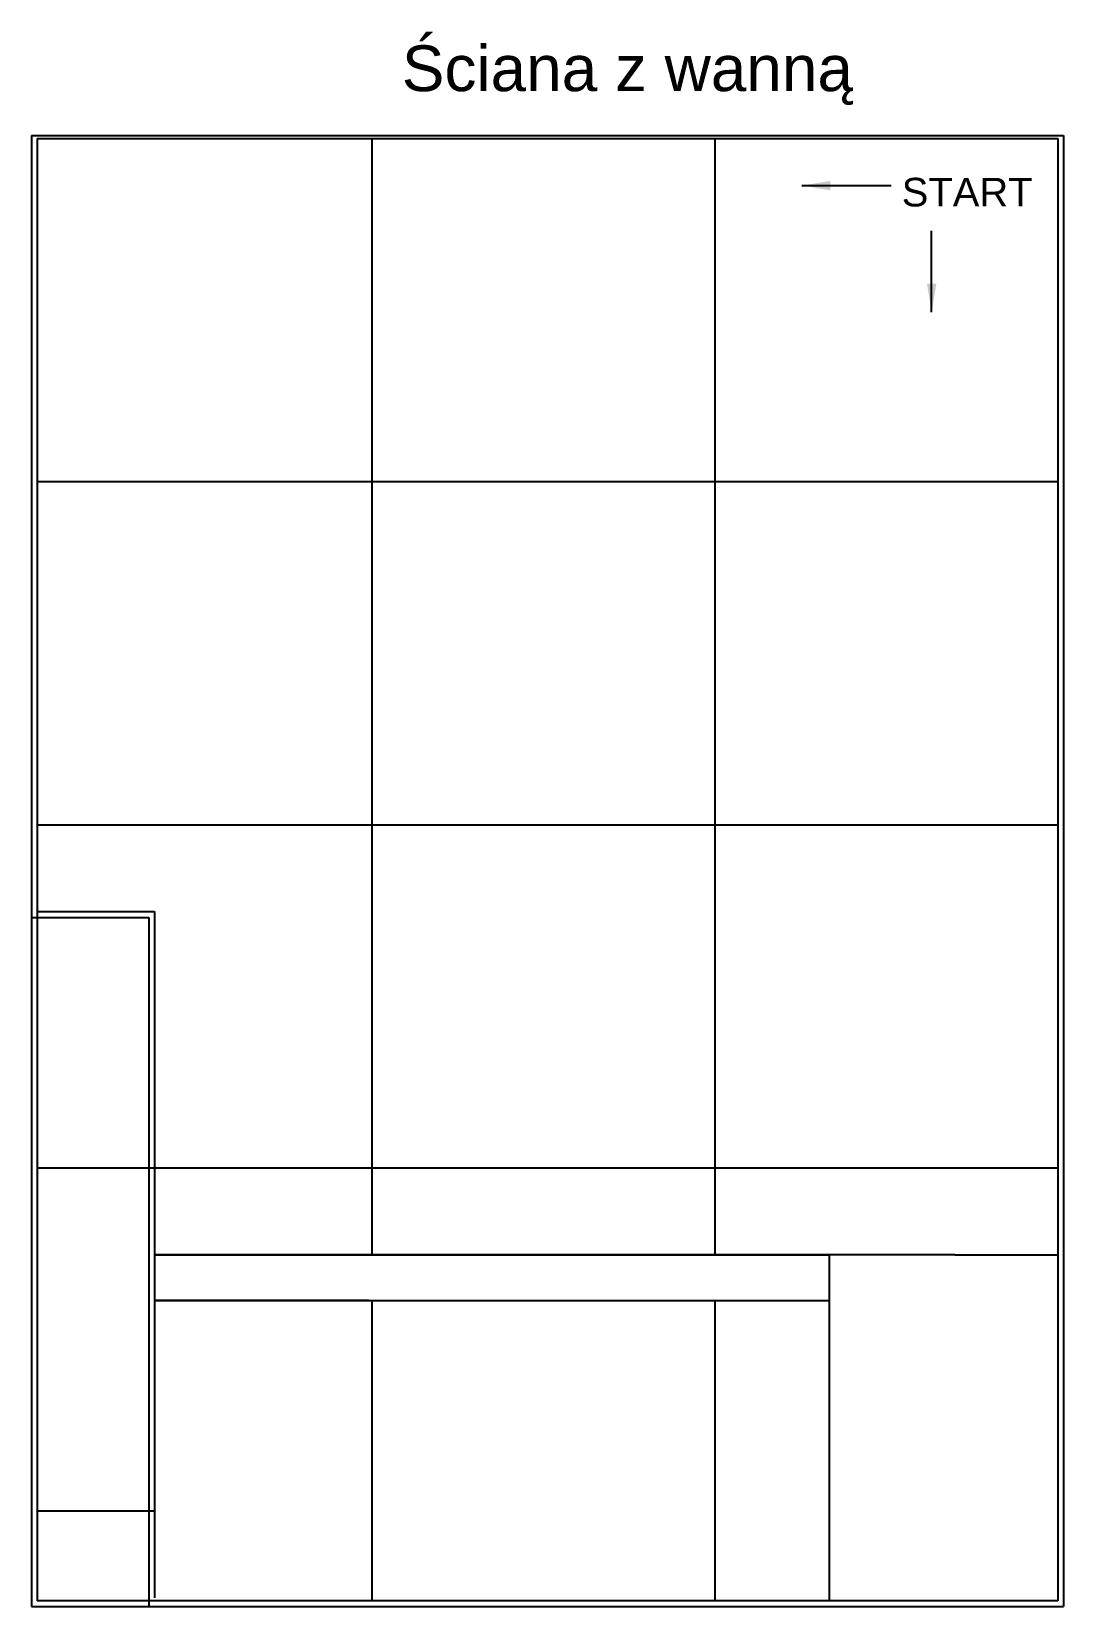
# Model space of a CAD drawing. Header units: millimetres. Extents: x 976 to 9349, y -1578 to 2211.
# Drawn here: x 4729.6 to 4910.1, y 438.6 to 714 of the extents above; entities that cross this region are included whole.
import ezdxf

# ---------------------------------------------------------------- set-up
doc = ezdxf.new("R2010")
doc.units = ezdxf.units.MM
for name, color, linetype in [('Płytki', 254, 'Continuous'), ('Szkic', 6, 'Continuous'), ('Ściany', 7, 'Continuous')]:
    doc.layers.add(name, color=color, linetype=linetype)
doc.dimstyles.new('ISO-25', dxfattribs={"dimtxt": 4, "dimasz": 5, "dimexe": 1.25, "dimexo": 0.625, "dimgap": 1, "dimtad": 1, "dimtxsty": 'Standard', "dimcen": 2.5, "dimadec": 0, "dimazin": 0, "dimtfac": 1, "dimtmove": 0, "dimatfit": 3, "dimfxl": 1, "dimarcsym": 0})

# ---------------------------------------------------------------- blocks, each defined once
blk = doc.blocks.new('Z$W@#17807')
for p, q in [((0, 257.2), (180.5, 257.2)), ((0, 257.2), (0, 0)), ((180.5, 257.2), (180.5, 0)), ((0, 0), (180.5, 0))]:
    blk.add_line(p, q)

msp = doc.modelspace()

# ---------------------------------------------------------------- linework, layer by layer
for p, q in [((4751.073, 500.059), (4869.073, 500.059)), ((4751.073, 492.059), (4869.073, 492.059))]:
    msp.add_line(p, q)
at = {"layer": 'Płytki'}
for p, q in [((4730.573, 695.259), (4730.573, 439.559)), ((4730.573, 695.259), (4909.073, 695.259)), ((4731.073, 695.759), (4908.573, 695.759)), ((4789.073, 695.259), (4789.073, 500.059)), ((4849.073, 695.259), (4849.073, 500.059)), ((4909.073, 695.259), (4909.073, 439.559)), ((4730.573, 635.259), (4909.073, 635.259)), ((4730.573, 575.259), (4909.073, 575.259)), ((4730.573, 560.059), (4751.073, 560.059)), ((4751.073, 560.059), (4751.073, 440.059)), ((4730.573, 515.259), (4909.073, 515.259)), ((4891.073, 500.059), (4751.073, 500.059)), ((4869.073, 500.059), (4869.073, 439.559)), ((4891.073, 500.059), (4909.073, 500.059)), ((4788.573, 492.059), (4751.073, 492.059)), ((4788.573, 492.059), (4869.073, 492.059)), ((4789.073, 492.059), (4789.073, 439.559)), ((4849.073, 492.059), (4849.073, 439.559)), ((4730.573, 455.259), (4751.073, 455.259)), ((4909.073, 439.559), (4730.573, 439.559))]:
    msp.add_line(p, q, dxfattribs=at)
at = {"layer": 'Ściany'}
for p, q in [((4729.573, 559.059), (4750.073, 559.059)), ((4750.073, 559.059), (4750.073, 438.559)), ((4729.573, 520.237), (4729.573, 438.559))]:
    msp.add_line(p, q, dxfattribs=at)

# ---------------------------------------------------------------- block references
msp.add_blockref('Z$W@#17807', (4729.573, 438.559), dxfattribs=at)

# ---------------------------------------------------------------- texts
at = {"insert": (4794.349, 711.53), "char_height": 8, "width": 151.34016, "attachment_point": 1}
msp.add_mtext('{\\fArial|b0|i0|c238|p0;Ściana z wanną}', dxfattribs=at)
at = {"layer": 'Szkic', "insert": (4881.778, 688.371), "char_height": 5, "width": 24.45653, "attachment_point": 1}
msp.add_mtext('{\\fArial|b0|i0|c238|p0;START}', dxfattribs=at)

# ---------------------------------------------------------------- leaders
at = {"layer": 'Szkic'}
for points in [[(4864.278, 687.01), (4879.936, 687.01)], [(4887.014, 664.877), (4887.014, 679.097)]]:
    msp.add_leader(points, dimstyle='ISO-25', override={"dimgap": 1, "dimtad": 0}, dxfattribs=at)

doc.saveas('drawing.dxf')
